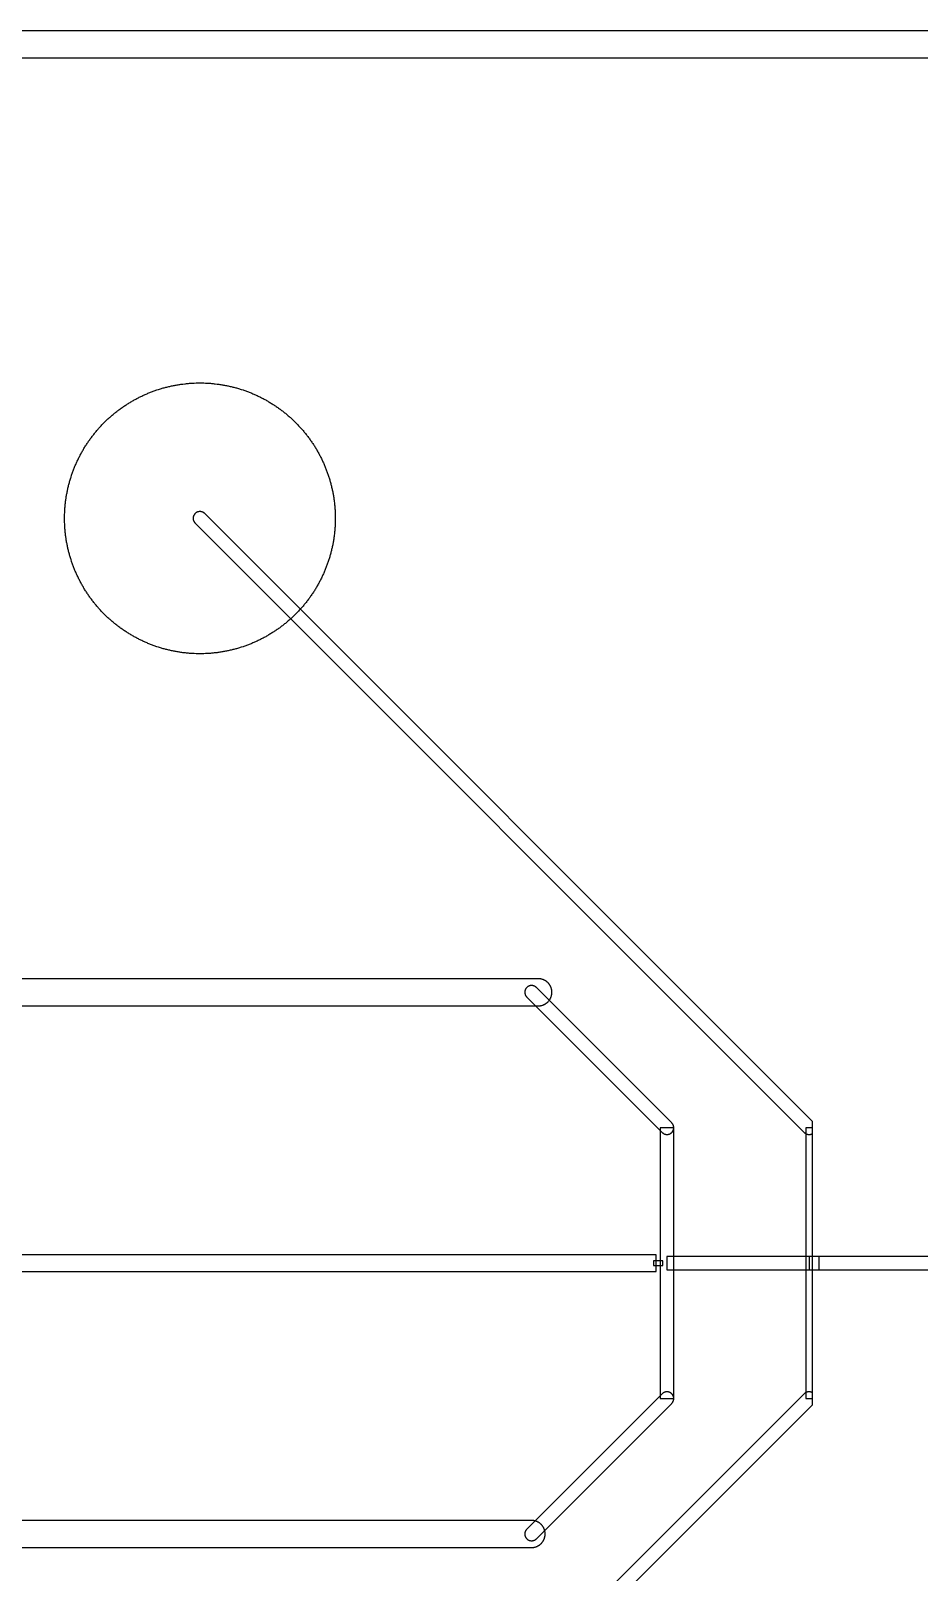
# Model space of a CAD drawing. Extents: x -44500 to 44500, y -47000 to 47000.
# Drawn here: x -1249 to 5313, y -37282 to -25900 of the extents above; entities that cross this region are included whole.
import ezdxf

# ---------------------------------------------------------------- set-up
doc = ezdxf.new("R2010")
doc.units = 0
doc.layers.add('Metal1', color=160, linetype='CONTINUOUS')
doc.layers.add('Poly', color=20, linetype='CONTINUOUS')

msp = doc.modelspace()

# ---------------------------------------------------------------- linework, layer by layer
at = {"layer": 'Metal1'}
for points in [[(13064.99, -25900), (-3041.42, -25900)], [(-2958.58, -26100), (12935.01, -26100)], [(-3041.42, -33100), (2500, -33100), (2504.45, -33099.9), (2508.85, -33099.6), (2513.25, -33099.1), (2515.4, -33098.8), (2517.65, -33098.4), (2519.8, -33098), (2521.95, -33097.55), (2524.1, -33097.05), (2526.2, -33096.5), (2530.45, -33095.25), (2532.55, -33094.55), (2534.65, -33093.8), (2536.75, -33093), (2538.8, -33092.15), (2540.85, -33091.25), (2542.85, -33090.35), (2544.8, -33089.4), (2546.8, -33088.35), (2548.75, -33087.3), (2550.6, -33086.25), (2552.5, -33085.1), (2554.4, -33083.9), (2556.2, -33082.7), (2558.05, -33081.4), (2559.85, -33080.1), (2561.6, -33078.75), (2563.3, -33077.4), (2565.05, -33075.95), (2566.65, -33074.55), (2569.9, -33071.5), (2571.5, -33069.9), (2574.55, -33066.65), (2575.95, -33065.05), (2577.4, -33063.3), (2578.75, -33061.6), (2580.1, -33059.85), (2581.4, -33058.05), (2582.7, -33056.2), (2583.9, -33054.4), (2585.1, -33052.5), (2586.25, -33050.6), (2587.3, -33048.75), (2588.35, -33046.8), (2589.4, -33044.8), (2590.35, -33042.85), (2591.25, -33040.85), (2592.15, -33038.8), (2593, -33036.75), (2593.8, -33034.65), (2594.55, -33032.55), (2595.25, -33030.45), (2596.5, -33026.2), (2597.05, -33024.1), (2597.55, -33021.95), (2598, -33019.8), (2598.4, -33017.65), (2598.8, -33015.4), (2599.1, -33013.25), (2599.6, -33008.85), (2599.9, -33004.45), (2600, -33000), (2599.9, -32995.55), (2599.6, -32991.15), (2599.1, -32986.75), (2598.8, -32984.6), (2598.4, -32982.35), (2598, -32980.2), (2597.55, -32978.05), (2597.05, -32975.9), (2596.5, -32973.8), (2595.25, -32969.55), (2594.55, -32967.45), (2593.8, -32965.35), (2593, -32963.25), (2592.15, -32961.2), (2591.25, -32959.15), (2590.35, -32957.15), (2589.4, -32955.2), (2588.35, -32953.2), (2587.3, -32951.25), (2586.25, -32949.4), (2585.1, -32947.5), (2583.9, -32945.6), (2582.7, -32943.8), (2581.4, -32941.95), (2580.1, -32940.15), (2578.75, -32938.4), (2577.4, -32936.7), (2575.95, -32934.95), (2574.55, -32933.35), (2571.5, -32930.1), (2569.9, -32928.5), (2566.65, -32925.45), (2565.05, -32924.05), (2563.3, -32922.6), (2561.6, -32921.25), (2559.85, -32919.9), (2558.05, -32918.6), (2556.2, -32917.3), (2554.4, -32916.1), (2552.5, -32914.9), (2550.6, -32913.75), (2548.75, -32912.7), (2546.8, -32911.65), (2544.8, -32910.6), (2542.85, -32909.65), (2540.85, -32908.75), (2538.8, -32907.85), (2536.75, -32907), (2534.65, -32906.2), (2532.55, -32905.45), (2530.45, -32904.75), (2526.2, -32903.5), (2524.1, -32902.95), (2521.95, -32902.45), (2519.8, -32902), (2517.65, -32901.6), (2515.4, -32901.2), (2513.25, -32900.9), (2508.85, -32900.4), (2504.45, -32900.1), (2500, -32900), (-2958.58, -32900)], [(-2958.58, -37100), (2450, -37100), (2454.45, -37099.9), (2458.85, -37099.6), (2463.25, -37099.1), (2465.4, -37098.8), (2467.65, -37098.4), (2469.8, -37098), (2471.95, -37097.55), (2474.1, -37097.05), (2476.2, -37096.5), (2480.45, -37095.25), (2482.55, -37094.55), (2484.65, -37093.8), (2486.75, -37093), (2488.8, -37092.15), (2490.85, -37091.25), (2492.85, -37090.35), (2494.8, -37089.4), (2496.8, -37088.35), (2498.75, -37087.3), (2500.6, -37086.25), (2502.5, -37085.1), (2504.4, -37083.9), (2506.2, -37082.7), (2508.05, -37081.4), (2509.85, -37080.1), (2511.6, -37078.75), (2513.3, -37077.4), (2515.05, -37075.95), (2516.65, -37074.55), (2519.9, -37071.5), (2521.5, -37069.9), (2524.55, -37066.65), (2525.95, -37065.05), (2527.4, -37063.3), (2528.75, -37061.6), (2530.1, -37059.85), (2531.4, -37058.05), (2532.7, -37056.2), (2533.9, -37054.4), (2535.1, -37052.5), (2536.25, -37050.6), (2537.3, -37048.75), (2538.35, -37046.8), (2539.4, -37044.8), (2540.35, -37042.85), (2541.25, -37040.85), (2542.15, -37038.8), (2543, -37036.75), (2543.8, -37034.65), (2544.55, -37032.55), (2545.25, -37030.45), (2546.5, -37026.2), (2547.05, -37024.1), (2547.55, -37021.95), (2548, -37019.8), (2548.4, -37017.65), (2548.8, -37015.4), (2549.1, -37013.25), (2549.6, -37008.85), (2549.9, -37004.45), (2550, -37000), (2549.9, -36995.55), (2549.6, -36991.15), (2549.1, -36986.75), (2548.8, -36984.6), (2548.4, -36982.35), (2548, -36980.2), (2547.55, -36978.05), (2547.05, -36975.9), (2546.5, -36973.8), (2545.25, -36969.55), (2544.55, -36967.45), (2543.8, -36965.35), (2543, -36963.25), (2542.15, -36961.2), (2541.25, -36959.15), (2540.35, -36957.15), (2539.4, -36955.2), (2538.35, -36953.2), (2537.3, -36951.25), (2536.25, -36949.4), (2535.1, -36947.5), (2533.9, -36945.6), (2532.7, -36943.8), (2531.4, -36941.95), (2530.1, -36940.15), (2528.75, -36938.4), (2527.4, -36936.7), (2525.95, -36934.95), (2524.55, -36933.35), (2521.5, -36930.1), (2519.9, -36928.5), (2516.65, -36925.45), (2515.05, -36924.05), (2513.3, -36922.6), (2511.6, -36921.25), (2509.85, -36919.9), (2508.05, -36918.6), (2506.2, -36917.3), (2504.4, -36916.1), (2502.5, -36914.9), (2500.6, -36913.75), (2498.75, -36912.7), (2496.8, -36911.65), (2494.8, -36910.6), (2492.85, -36909.65), (2490.85, -36908.75), (2488.8, -36907.85), (2486.75, -36907), (2484.65, -36906.2), (2482.55, -36905.45), (2480.45, -36904.75), (2476.2, -36903.5), (2474.1, -36902.95), (2471.95, -36902.45), (2469.8, -36902), (2467.65, -36901.6), (2465.4, -36901.2), (2463.25, -36900.9), (2458.85, -36900.4), (2454.45, -36900.1), (2450, -36900), (-3041.42, -36900)]]:
    msp.add_lwpolyline(points, dxfattribs=at)
for points in [[(2400, -33000), (2400.1, -33003.15), (2400.25, -33004.75), (2400.4, -33006.3), (2400.9, -33009.4), (2401.25, -33010.95), (2401.6, -33012.45), (2402, -33013.95), (2402.45, -33015.45), (2402.95, -33016.9), (2403.55, -33018.45), (2404.15, -33019.9), (2404.75, -33021.25), (2405.45, -33022.7), (2406.2, -33024.1), (2407, -33025.5), (2407.8, -33026.8), (2408.65, -33028.1), (2409.55, -33029.35), (2410.5, -33030.65), (2411.5, -33031.9), (2412.5, -33033.05), (2413.55, -33034.2), (2414.65, -33035.35), (2414.64, -33035.36), (3414.64, -34035.36), (3414.65, -34035.35), (3415.8, -34036.45), (3416.95, -34037.5), (3418.1, -34038.5), (3419.35, -34039.5), (3420.65, -34040.45), (3421.9, -34041.35), (3423.2, -34042.2), (3424.5, -34043), (3425.9, -34043.8), (3427.3, -34044.55), (3428.75, -34045.25), (3430.1, -34045.85), (3431.55, -34046.45), (3433.1, -34047.05), (3434.55, -34047.55), (3436.05, -34048), (3437.55, -34048.4), (3439.05, -34048.75), (3440.6, -34049.1), (3443.7, -34049.6), (3445.25, -34049.75), (3446.85, -34049.9), (3450, -34050), (3453.15, -34049.9), (3454.75, -34049.75), (3456.3, -34049.6), (3459.4, -34049.1), (3460.95, -34048.75), (3462.45, -34048.4), (3463.95, -34048), (3465.45, -34047.55), (3466.9, -34047.05), (3468.45, -34046.45), (3469.9, -34045.85), (3471.25, -34045.25), (3472.7, -34044.55), (3474.1, -34043.8), (3475.5, -34043), (3476.8, -34042.2), (3478.1, -34041.35), (3479.35, -34040.45), (3480.65, -34039.5), (3481.9, -34038.5), (3483.05, -34037.5), (3484.2, -34036.45), (3485.35, -34035.35), (3486.45, -34034.2), (3487.5, -34033.05), (3488.5, -34031.9), (3489.5, -34030.65), (3490.45, -34029.35), (3491.35, -34028.1), (3492.2, -34026.8), (3493, -34025.5), (3493.8, -34024.1), (3494.55, -34022.7), (3495.25, -34021.25), (3495.85, -34019.9), (3496.45, -34018.45), (3497.05, -34016.9), (3497.55, -34015.45), (3498, -34013.95), (3498.4, -34012.45), (3498.75, -34010.95), (3499.1, -34009.4), (3499.6, -34006.3), (3499.75, -34004.75), (3499.9, -34003.15), (3500, -34000), (3499.9, -33996.85), (3499.75, -33995.25), (3499.6, -33993.7), (3499.1, -33990.6), (3498.75, -33989.05), (3498.4, -33987.55), (3498, -33986.05), (3497.55, -33984.55), (3497.05, -33983.1), (3496.45, -33981.55), (3495.85, -33980.1), (3495.25, -33978.75), (3494.55, -33977.3), (3493.8, -33975.9), (3493, -33974.5), (3492.2, -33973.2), (3491.35, -33971.9), (3490.45, -33970.65), (3489.5, -33969.35), (3488.5, -33968.1), (3487.5, -33966.95), (3486.45, -33965.8), (3485.35, -33964.65), (3485.36, -33964.64), (2485.36, -32964.64), (2485.35, -32964.65), (2484.2, -32963.55), (2483.05, -32962.5), (2481.9, -32961.5), (2480.65, -32960.5), (2479.35, -32959.55), (2478.1, -32958.65), (2476.8, -32957.8), (2475.5, -32957), (2474.1, -32956.2), (2472.7, -32955.45), (2471.25, -32954.75), (2469.9, -32954.15), (2468.45, -32953.55), (2466.9, -32952.95), (2465.45, -32952.45), (2463.95, -32952), (2462.45, -32951.6), (2460.95, -32951.25), (2459.4, -32950.9), (2456.3, -32950.4), (2454.75, -32950.25), (2453.15, -32950.1), (2450, -32950), (2446.85, -32950.1), (2445.25, -32950.25), (2443.7, -32950.4), (2440.6, -32950.9), (2439.05, -32951.25), (2437.55, -32951.6), (2436.05, -32952), (2434.55, -32952.45), (2433.1, -32952.95), (2431.55, -32953.55), (2430.1, -32954.15), (2428.75, -32954.75), (2427.3, -32955.45), (2425.9, -32956.2), (2424.5, -32957), (2423.2, -32957.8), (2421.9, -32958.65), (2420.65, -32959.55), (2419.35, -32960.5), (2418.1, -32961.5), (2416.95, -32962.5), (2415.8, -32963.55), (2414.65, -32964.65), (2413.55, -32965.8), (2412.5, -32966.95), (2411.5, -32968.1), (2410.5, -32969.35), (2409.55, -32970.65), (2408.65, -32971.9), (2407.8, -32973.2), (2407, -32974.5), (2406.2, -32975.9), (2405.45, -32977.3), (2404.75, -32978.75), (2404.15, -32980.1), (2403.55, -32981.55), (2402.95, -32983.1), (2402.45, -32984.55), (2402, -32986.05), (2401.6, -32987.55), (2401.25, -32989.05), (2400.9, -32990.6), (2400.4, -32993.7), (2400.25, -32995.25), (2400.1, -32996.85)], [(3500, -36000), (3500, -34000), (3400, -34000), (3400, -36000)], [(3370, -34937.5), (-20000, -34937.5), (-20000, -35062.5), (3370, -35062.5)], [(3420, -34982.5), (3350, -34982.5), (3350, -35017.5), (3420, -35017.5)], [(4575, -34950), (3450, -34950), (3450, -35050), (4575, -35050)], [(2400, -37000), (2400.1, -37003.15), (2400.25, -37004.75), (2400.4, -37006.3), (2400.9, -37009.4), (2401.25, -37010.95), (2401.6, -37012.45), (2402, -37013.95), (2402.45, -37015.45), (2402.95, -37016.9), (2403.55, -37018.45), (2404.15, -37019.9), (2404.75, -37021.25), (2405.45, -37022.7), (2406.2, -37024.1), (2407, -37025.5), (2407.8, -37026.8), (2408.65, -37028.1), (2409.55, -37029.35), (2410.5, -37030.65), (2411.5, -37031.9), (2412.5, -37033.05), (2413.55, -37034.2), (2414.65, -37035.35), (2415.8, -37036.45), (2416.95, -37037.5), (2418.1, -37038.5), (2419.35, -37039.5), (2420.65, -37040.45), (2421.9, -37041.35), (2423.2, -37042.2), (2424.5, -37043), (2425.9, -37043.8), (2427.3, -37044.55), (2428.75, -37045.25), (2430.1, -37045.85), (2431.55, -37046.45), (2433.1, -37047.05), (2434.55, -37047.55), (2436.05, -37048), (2437.55, -37048.4), (2439.05, -37048.75), (2440.6, -37049.1), (2443.7, -37049.6), (2445.25, -37049.75), (2446.85, -37049.9), (2450, -37050), (2453.15, -37049.9), (2454.75, -37049.75), (2456.3, -37049.6), (2459.4, -37049.1), (2460.95, -37048.75), (2462.45, -37048.4), (2463.95, -37048), (2465.45, -37047.55), (2466.9, -37047.05), (2468.45, -37046.45), (2469.9, -37045.85), (2471.25, -37045.25), (2472.7, -37044.55), (2474.1, -37043.8), (2475.5, -37043), (2476.8, -37042.2), (2478.1, -37041.35), (2479.35, -37040.45), (2480.65, -37039.5), (2481.9, -37038.5), (2483.05, -37037.5), (2484.2, -37036.45), (2485.35, -37035.35), (2485.36, -37035.36), (3485.36, -36035.36), (3485.35, -36035.35), (3486.45, -36034.2), (3487.5, -36033.05), (3488.5, -36031.9), (3489.5, -36030.65), (3490.45, -36029.35), (3491.35, -36028.1), (3492.2, -36026.8), (3493, -36025.5), (3493.8, -36024.1), (3494.55, -36022.7), (3495.25, -36021.25), (3495.85, -36019.9), (3496.45, -36018.45), (3497.05, -36016.9), (3497.55, -36015.45), (3498, -36013.95), (3498.4, -36012.45), (3498.75, -36010.95), (3499.1, -36009.4), (3499.6, -36006.3), (3499.75, -36004.75), (3499.9, -36003.15), (3500, -36000), (3499.9, -35996.85), (3499.75, -35995.25), (3499.6, -35993.7), (3499.1, -35990.6), (3498.75, -35989.05), (3498.4, -35987.55), (3498, -35986.05), (3497.55, -35984.55), (3497.05, -35983.1), (3496.45, -35981.55), (3495.85, -35980.1), (3495.25, -35978.75), (3494.55, -35977.3), (3493.8, -35975.9), (3493, -35974.5), (3492.2, -35973.2), (3491.35, -35971.9), (3490.45, -35970.65), (3489.5, -35969.35), (3488.5, -35968.1), (3487.5, -35966.95), (3486.45, -35965.8), (3485.35, -35964.65), (3484.2, -35963.55), (3483.05, -35962.5), (3481.9, -35961.5), (3480.65, -35960.5), (3479.35, -35959.55), (3478.1, -35958.65), (3476.8, -35957.8), (3475.5, -35957), (3474.1, -35956.2), (3472.7, -35955.45), (3471.25, -35954.75), (3469.9, -35954.15), (3468.45, -35953.55), (3466.9, -35952.95), (3465.45, -35952.45), (3463.95, -35952), (3462.45, -35951.6), (3460.95, -35951.25), (3459.4, -35950.9), (3456.3, -35950.4), (3454.75, -35950.25), (3453.15, -35950.1), (3450, -35950), (3446.85, -35950.1), (3445.25, -35950.25), (3443.7, -35950.4), (3440.6, -35950.9), (3439.05, -35951.25), (3437.55, -35951.6), (3436.05, -35952), (3434.55, -35952.45), (3433.1, -35952.95), (3431.55, -35953.55), (3430.1, -35954.15), (3428.75, -35954.75), (3427.3, -35955.45), (3425.9, -35956.2), (3424.5, -35957), (3423.2, -35957.8), (3421.9, -35958.65), (3420.65, -35959.55), (3419.35, -35960.5), (3418.1, -35961.5), (3416.95, -35962.5), (3415.8, -35963.55), (3414.65, -35964.65), (3414.64, -35964.64), (2414.64, -36964.64), (2414.65, -36964.65), (2413.55, -36965.8), (2412.5, -36966.95), (2411.5, -36968.1), (2410.5, -36969.35), (2409.55, -36970.65), (2408.65, -36971.9), (2407.8, -36973.2), (2407, -36974.5), (2406.2, -36975.9), (2405.45, -36977.3), (2404.75, -36978.75), (2404.15, -36980.1), (2403.55, -36981.55), (2402.95, -36983.1), (2402.45, -36984.55), (2402, -36986.05), (2401.6, -36987.55), (2401.25, -36989.05), (2400.9, -36990.6), (2400.4, -36993.7), (2400.25, -36995.25), (2400.1, -36996.85)]]:
    msp.add_lwpolyline(points, close=True, dxfattribs=at)
at = {"layer": 'Poly'}
for points in [[(999.9, -29514.1), (999.6, -29528.2), (999.1, -29542.3), (998.4, -29556.35), (997.95, -29563.4), (997.5, -29570.4), (997, -29577.4), (996.4, -29584.45), (995.8, -29591.45), (995.1, -29598.5), (994.4, -29605.5), (993.65, -29612.5), (991.95, -29626.5), (991.05, -29633.45), (990.05, -29640.45), (989.05, -29647.4), (988, -29654.35), (986.9, -29661.3), (985.7, -29668.3), (984.5, -29675.2), (983.25, -29682.15), (981.95, -29689.05), (980.6, -29696), (979.2, -29702.85), (977.75, -29709.75), (976.25, -29716.6), (974.7, -29723.5), (973.1, -29730.35), (971.45, -29737.2), (969.75, -29744.05), (968, -29750.9), (966.2, -29757.7), (964.35, -29764.5), (962.5, -29771.25), (960.55, -29778.05), (958.55, -29784.85), (956.55, -29791.55), (954.45, -29798.3), (952.35, -29805), (947.95, -29818.4), (945.65, -29825.1), (943.35, -29831.75), (941, -29838.35), (938.6, -29845), (936.15, -29851.6), (933.65, -29858.15), (931.1, -29864.75), (928.5, -29871.3), (925.9, -29877.75), (923.2, -29884.3), (920.45, -29890.85), (917.7, -29897.25), (914.85, -29903.75), (912, -29910.15), (909.1, -29916.55), (906.15, -29922.95), (903.15, -29929.3), (900.1, -29935.65), (897, -29942), (893.85, -29948.35), (890.65, -29954.65), (887.45, -29960.9), (884.2, -29967.1), (880.9, -29973.3), (877.5, -29979.55), (874.15, -29985.65), (870.7, -29991.8), (867.2, -29997.95), (863.65, -30004.05), (860.1, -30010.1), (856.45, -30016.2), (852.85, -30022.15), (849.15, -30028.15), (845.35, -30034.2), (841.6, -30040.1), (837.75, -30046.05), (833.9, -30051.9), (830, -30057.75), (826.05, -30063.55), (822.05, -30069.4), (818, -30075.2), (813.95, -30080.9), (809.85, -30086.6), (805.7, -30092.3), (801.5, -30097.95), (797.25, -30103.6), (793, -30109.2), (788.7, -30114.75), (784.35, -30120.3), (779.95, -30125.8), (775.5, -30131.3), (771.05, -30136.75), (766.55, -30142.15), (762, -30147.55), (757.4, -30152.95), (752.8, -30158.2), (748.15, -30163.5), (743.45, -30168.75), (738.7, -30174), (733.95, -30179.2), (729.2, -30184.3), (724.3, -30189.45), (719.45, -30194.5), (714.55, -30199.55), (709.6, -30204.6), (704.6, -30209.6), (699.55, -30214.55), (694.5, -30219.45), (689.45, -30224.3), (684.3, -30229.2), (679.2, -30233.95), (674, -30238.7), (668.75, -30243.45), (663.5, -30248.15), (658.2, -30252.8), (652.95, -30257.4), (647.55, -30262), (642.15, -30266.55), (636.75, -30271.05), (631.3, -30275.5), (625.8, -30279.95), (620.3, -30284.35), (614.75, -30288.7), (609.2, -30293), (603.6, -30297.25), (597.95, -30301.5), (592.3, -30305.7), (586.6, -30309.85), (580.9, -30313.95), (575.2, -30318), (569.4, -30322.05), (563.55, -30326.05), (557.75, -30330), (551.9, -30333.9), (546.05, -30337.75), (540.1, -30341.6), (534.2, -30345.35), (528.15, -30349.15), (522.15, -30352.85), (516.2, -30356.45), (510.1, -30360.1), (504.05, -30363.65), (497.95, -30367.2), (491.8, -30370.7), (485.65, -30374.15), (479.55, -30377.5), (473.3, -30380.9), (467.1, -30384.2), (460.9, -30387.45), (454.65, -30390.65), (448.35, -30393.85), (442, -30397), (435.65, -30400.1), (429.3, -30403.15), (422.95, -30406.15), (416.55, -30409.1), (410.15, -30412), (403.75, -30414.85), (397.25, -30417.7), (390.85, -30420.45), (384.3, -30423.2), (377.75, -30425.9), (371.3, -30428.5), (364.75, -30431.1), (358.15, -30433.65), (351.6, -30436.15), (345, -30438.6), (338.35, -30441), (331.75, -30443.35), (325.1, -30445.65), (318.4, -30447.95), (305, -30452.35), (298.3, -30454.45), (291.55, -30456.55), (284.85, -30458.55), (278.05, -30460.55), (271.25, -30462.5), (264.5, -30464.35), (257.7, -30466.2), (250.9, -30468), (244.05, -30469.75), (237.2, -30471.45), (230.35, -30473.1), (223.5, -30474.7), (216.6, -30476.25), (209.75, -30477.75), (202.85, -30479.2), (196, -30480.6), (189.05, -30481.95), (182.15, -30483.25), (175.2, -30484.5), (168.3, -30485.7), (161.3, -30486.9), (154.35, -30488), (147.4, -30489.05), (140.45, -30490.05), (133.45, -30491.05), (126.5, -30491.95), (112.5, -30493.65), (105.5, -30494.4), (98.5, -30495.1), (91.45, -30495.8), (84.45, -30496.4), (77.4, -30497), (70.4, -30497.5), (63.4, -30497.95), (56.35, -30498.4), (42.3, -30499.1), (28.2, -30499.6), (14.1, -30499.9), (0, -30500), (-14.1, -30499.9), (-28.2, -30499.6), (-42.3, -30499.1), (-56.35, -30498.4), (-63.4, -30497.95), (-70.4, -30497.5), (-77.4, -30497), (-84.45, -30496.4), (-91.45, -30495.8), (-98.5, -30495.1), (-105.5, -30494.4), (-112.5, -30493.65), (-126.5, -30491.95), (-133.45, -30491.05), (-140.45, -30490.05), (-147.4, -30489.05), (-154.35, -30488), (-161.3, -30486.9), (-168.3, -30485.7), (-175.2, -30484.5), (-182.15, -30483.25), (-189.05, -30481.95), (-196, -30480.6), (-202.85, -30479.2), (-209.75, -30477.75), (-216.6, -30476.25), (-223.5, -30474.7), (-230.35, -30473.1), (-237.2, -30471.45), (-244.05, -30469.75), (-250.9, -30468), (-257.7, -30466.2), (-264.5, -30464.35), (-271.25, -30462.5), (-278.05, -30460.55), (-284.85, -30458.55), (-291.55, -30456.55), (-298.3, -30454.45), (-305, -30452.35), (-318.4, -30447.95), (-325.1, -30445.65), (-331.75, -30443.35), (-338.35, -30441), (-345, -30438.6), (-351.6, -30436.15), (-358.15, -30433.65), (-364.75, -30431.1), (-371.3, -30428.5), (-377.75, -30425.9), (-384.3, -30423.2), (-390.85, -30420.45), (-397.25, -30417.7), (-403.75, -30414.85), (-410.15, -30412), (-416.55, -30409.1), (-422.95, -30406.15), (-429.3, -30403.15), (-435.65, -30400.1), (-442, -30397), (-448.35, -30393.85), (-454.65, -30390.65), (-460.9, -30387.45), (-467.1, -30384.2), (-473.3, -30380.9), (-479.55, -30377.5), (-485.65, -30374.15), (-491.8, -30370.7), (-497.95, -30367.2), (-504.05, -30363.65), (-510.1, -30360.1), (-516.2, -30356.45), (-522.15, -30352.85), (-528.15, -30349.15), (-534.2, -30345.35), (-540.1, -30341.6), (-546.05, -30337.75), (-551.9, -30333.9), (-557.75, -30330), (-563.55, -30326.05), (-569.4, -30322.05), (-575.2, -30318), (-580.9, -30313.95), (-586.6, -30309.85), (-592.3, -30305.7), (-597.95, -30301.5), (-603.6, -30297.25), (-609.2, -30293), (-614.75, -30288.7), (-620.3, -30284.35), (-625.8, -30279.95), (-631.3, -30275.5), (-636.75, -30271.05), (-642.15, -30266.55), (-647.55, -30262), (-652.95, -30257.4), (-658.2, -30252.8), (-663.5, -30248.15), (-668.75, -30243.45), (-674, -30238.7), (-679.2, -30233.95), (-684.3, -30229.2), (-689.45, -30224.3), (-694.5, -30219.45), (-699.55, -30214.55), (-704.6, -30209.6), (-709.6, -30204.6), (-714.55, -30199.55), (-719.45, -30194.5), (-724.3, -30189.45), (-729.2, -30184.3), (-733.95, -30179.2), (-738.7, -30174), (-743.45, -30168.75), (-748.15, -30163.5), (-752.8, -30158.2), (-757.4, -30152.95), (-762, -30147.55), (-766.55, -30142.15), (-771.05, -30136.75), (-775.5, -30131.3), (-779.95, -30125.8), (-784.35, -30120.3), (-788.7, -30114.75), (-793, -30109.2), (-797.25, -30103.6), (-801.5, -30097.95), (-805.7, -30092.3), (-809.85, -30086.6), (-813.95, -30080.9), (-818, -30075.2), (-822.05, -30069.4), (-826.05, -30063.55), (-830, -30057.75), (-833.9, -30051.9), (-837.75, -30046.05), (-841.6, -30040.1), (-845.35, -30034.2), (-849.15, -30028.15), (-852.85, -30022.15), (-856.45, -30016.2), (-860.1, -30010.1), (-863.65, -30004.05), (-867.2, -29997.95), (-870.7, -29991.8), (-874.15, -29985.65), (-877.5, -29979.55), (-880.9, -29973.3), (-884.2, -29967.1), (-887.45, -29960.9), (-890.65, -29954.65), (-893.85, -29948.35), (-897, -29942), (-900.1, -29935.65), (-903.15, -29929.3), (-906.15, -29922.95), (-909.1, -29916.55), (-912, -29910.15), (-914.85, -29903.75), (-917.7, -29897.25), (-920.45, -29890.85), (-923.2, -29884.3), (-925.9, -29877.75), (-928.5, -29871.3), (-931.1, -29864.75), (-933.65, -29858.15), (-936.15, -29851.6), (-938.6, -29845), (-941, -29838.35), (-943.35, -29831.75), (-945.65, -29825.1), (-947.95, -29818.4), (-952.35, -29805), (-954.45, -29798.3), (-956.55, -29791.55), (-958.55, -29784.85), (-960.55, -29778.05), (-962.5, -29771.25), (-964.35, -29764.5), (-966.2, -29757.7), (-968, -29750.9), (-969.75, -29744.05), (-971.45, -29737.2), (-973.1, -29730.35), (-974.7, -29723.5), (-976.25, -29716.6), (-977.75, -29709.75), (-979.2, -29702.85), (-980.6, -29696), (-981.95, -29689.05), (-983.25, -29682.15), (-984.5, -29675.2), (-985.7, -29668.3), (-986.9, -29661.3), (-988, -29654.35), (-989.05, -29647.4), (-990.05, -29640.45), (-991.05, -29633.45), (-991.95, -29626.5), (-993.65, -29612.5), (-994.4, -29605.5), (-995.1, -29598.5), (-995.8, -29591.45), (-996.4, -29584.45), (-997, -29577.4), (-997.5, -29570.4), (-997.95, -29563.4), (-998.4, -29556.35), (-999.1, -29542.3), (-999.6, -29528.2), (-999.9, -29514.1), (-1000, -29500), (-999.9, -29485.9), (-999.6, -29471.8), (-999.1, -29457.7), (-998.4, -29443.65), (-997.95, -29436.6), (-997.5, -29429.6), (-997, -29422.6), (-996.4, -29415.55), (-995.8, -29408.55), (-995.1, -29401.5), (-994.4, -29394.5), (-993.65, -29387.5), (-991.95, -29373.5), (-991.05, -29366.55), (-990.05, -29359.55), (-989.05, -29352.6), (-988, -29345.65), (-986.9, -29338.7), (-985.7, -29331.7), (-984.5, -29324.8), (-983.25, -29317.85), (-981.95, -29310.95), (-980.6, -29304), (-979.2, -29297.15), (-977.75, -29290.25), (-976.25, -29283.4), (-974.7, -29276.5), (-973.1, -29269.65), (-971.45, -29262.8), (-969.75, -29255.95), (-968, -29249.1), (-966.2, -29242.3), (-964.35, -29235.5), (-962.5, -29228.75), (-960.55, -29221.95), (-958.55, -29215.15), (-956.55, -29208.45), (-954.45, -29201.7), (-952.35, -29195), (-947.95, -29181.6), (-945.65, -29174.9), (-943.35, -29168.25), (-941, -29161.65), (-938.6, -29155), (-936.15, -29148.4), (-933.65, -29141.85), (-931.1, -29135.25), (-928.5, -29128.7), (-925.9, -29122.25), (-923.2, -29115.7), (-920.45, -29109.15), (-917.7, -29102.75), (-914.85, -29096.25), (-912, -29089.85), (-909.1, -29083.45), (-906.15, -29077.05), (-903.15, -29070.7), (-900.1, -29064.35), (-897, -29058), (-893.85, -29051.65), (-890.65, -29045.35), (-887.45, -29039.1), (-884.2, -29032.9), (-880.9, -29026.7), (-877.5, -29020.45), (-874.15, -29014.35), (-870.7, -29008.2), (-867.2, -29002.05), (-863.65, -28995.95), (-860.1, -28989.9), (-856.45, -28983.8), (-852.85, -28977.85), (-849.15, -28971.85), (-845.35, -28965.8), (-841.6, -28959.9), (-837.75, -28953.95), (-833.9, -28948.1), (-830, -28942.25), (-826.05, -28936.45), (-822.05, -28930.6), (-818, -28924.8), (-813.95, -28919.1), (-809.85, -28913.4), (-805.7, -28907.7), (-801.5, -28902.05), (-797.25, -28896.4), (-793, -28890.8), (-788.7, -28885.25), (-784.35, -28879.7), (-779.95, -28874.2), (-775.5, -28868.7), (-771.05, -28863.25), (-766.55, -28857.85), (-762, -28852.45), (-757.4, -28847.05), (-752.8, -28841.8), (-748.15, -28836.5), (-743.45, -28831.25), (-738.7, -28826), (-733.95, -28820.8), (-729.2, -28815.7), (-724.3, -28810.55), (-719.45, -28805.5), (-714.55, -28800.45), (-709.6, -28795.4), (-704.6, -28790.4), (-699.55, -28785.45), (-694.5, -28780.55), (-689.45, -28775.7), (-684.3, -28770.8), (-679.2, -28766.05), (-674, -28761.3), (-668.75, -28756.55), (-663.5, -28751.85), (-658.2, -28747.2), (-652.95, -28742.6), (-647.55, -28738), (-642.15, -28733.45), (-636.75, -28728.95), (-631.3, -28724.5), (-625.8, -28720.05), (-620.3, -28715.65), (-614.75, -28711.3), (-609.2, -28707), (-603.6, -28702.75), (-597.95, -28698.5), (-592.3, -28694.3), (-586.6, -28690.15), (-580.9, -28686.05), (-575.2, -28682), (-569.4, -28677.95), (-563.55, -28673.95), (-557.75, -28670), (-551.9, -28666.1), (-546.05, -28662.25), (-540.1, -28658.4), (-534.2, -28654.65), (-528.15, -28650.85), (-522.15, -28647.15), (-516.2, -28643.55), (-510.1, -28639.9), (-504.05, -28636.35), (-497.95, -28632.8), (-491.8, -28629.3), (-485.65, -28625.85), (-479.55, -28622.5), (-473.3, -28619.1), (-467.1, -28615.8), (-460.9, -28612.55), (-454.65, -28609.35), (-448.35, -28606.15), (-442, -28603), (-435.65, -28599.9), (-429.3, -28596.85), (-422.95, -28593.85), (-416.55, -28590.9), (-410.15, -28588), (-403.75, -28585.15), (-397.25, -28582.3), (-390.85, -28579.55), (-384.3, -28576.8), (-377.75, -28574.1), (-371.3, -28571.5), (-364.75, -28568.9), (-358.15, -28566.35), (-351.6, -28563.85), (-345, -28561.4), (-338.35, -28559), (-331.75, -28556.65), (-325.1, -28554.35), (-318.4, -28552.05), (-305, -28547.65), (-298.3, -28545.55), (-291.55, -28543.45), (-284.85, -28541.45), (-278.05, -28539.45), (-271.25, -28537.5), (-264.5, -28535.65), (-257.7, -28533.8), (-250.9, -28532), (-244.05, -28530.25), (-237.2, -28528.55), (-230.35, -28526.9), (-223.5, -28525.3), (-216.6, -28523.75), (-209.75, -28522.25), (-202.85, -28520.8), (-196, -28519.4), (-189.05, -28518.05), (-182.15, -28516.75), (-175.2, -28515.5), (-168.3, -28514.3), (-161.3, -28513.1), (-154.35, -28512), (-147.4, -28510.95), (-140.45, -28509.95), (-133.45, -28508.95), (-126.5, -28508.05), (-112.5, -28506.35), (-105.5, -28505.6), (-98.5, -28504.9), (-91.45, -28504.2), (-84.45, -28503.6), (-77.4, -28503), (-70.4, -28502.5), (-63.4, -28502.05), (-56.35, -28501.6), (-42.3, -28500.9), (-28.2, -28500.4), (-14.1, -28500.1), (0, -28500), (14.1, -28500.1), (28.2, -28500.4), (42.3, -28500.9), (56.35, -28501.6), (63.4, -28502.05), (70.4, -28502.5), (77.4, -28503), (84.45, -28503.6), (91.45, -28504.2), (98.5, -28504.9), (105.5, -28505.6), (112.5, -28506.35), (126.5, -28508.05), (133.45, -28508.95), (140.45, -28509.95), (147.4, -28510.95), (154.35, -28512), (161.3, -28513.1), (168.3, -28514.3), (175.2, -28515.5), (182.15, -28516.75), (189.05, -28518.05), (196, -28519.4), (202.85, -28520.8), (209.75, -28522.25), (216.6, -28523.75), (223.5, -28525.3), (230.35, -28526.9), (237.2, -28528.55), (244.05, -28530.25), (250.9, -28532), (257.7, -28533.8), (264.5, -28535.65), (271.25, -28537.5), (278.05, -28539.45), (284.85, -28541.45), (291.55, -28543.45), (298.3, -28545.55), (305, -28547.65), (318.4, -28552.05), (325.1, -28554.35), (331.75, -28556.65), (338.35, -28559), (345, -28561.4), (351.6, -28563.85), (358.15, -28566.35), (364.75, -28568.9), (371.3, -28571.5), (377.75, -28574.1), (384.3, -28576.8), (390.85, -28579.55), (397.25, -28582.3), (403.75, -28585.15), (410.15, -28588), (416.55, -28590.9), (422.95, -28593.85), (429.3, -28596.85), (435.65, -28599.9), (442, -28603), (448.35, -28606.15), (454.65, -28609.35), (460.9, -28612.55), (467.1, -28615.8), (473.3, -28619.1), (479.55, -28622.5), (485.65, -28625.85), (491.8, -28629.3), (497.95, -28632.8), (504.05, -28636.35), (510.1, -28639.9), (516.2, -28643.55), (522.15, -28647.15), (528.15, -28650.85), (534.2, -28654.65), (540.1, -28658.4), (546.05, -28662.25), (551.9, -28666.1), (557.75, -28670), (563.55, -28673.95), (569.4, -28677.95), (575.2, -28682), (580.9, -28686.05), (586.6, -28690.15), (592.3, -28694.3), (597.95, -28698.5), (603.6, -28702.75), (609.2, -28707), (614.75, -28711.3), (620.3, -28715.65), (625.8, -28720.05), (631.3, -28724.5), (636.75, -28728.95), (642.15, -28733.45), (647.55, -28738), (652.95, -28742.6), (658.2, -28747.2), (663.5, -28751.85), (668.75, -28756.55), (674, -28761.3), (679.2, -28766.05), (684.3, -28770.8), (689.45, -28775.7), (694.5, -28780.55), (699.55, -28785.45), (704.6, -28790.4), (709.6, -28795.4), (714.55, -28800.45), (719.45, -28805.5), (724.3, -28810.55), (729.2, -28815.7), (733.95, -28820.8), (738.7, -28826), (743.45, -28831.25), (748.15, -28836.5), (752.8, -28841.8), (757.4, -28847.05), (762, -28852.45), (766.55, -28857.85), (771.05, -28863.25), (775.5, -28868.7), (779.95, -28874.2), (784.35, -28879.7), (788.7, -28885.25), (793, -28890.8), (797.25, -28896.4), (801.5, -28902.05), (805.7, -28907.7), (809.85, -28913.4), (813.95, -28919.1), (818, -28924.8), (822.05, -28930.6), (826.05, -28936.45), (830, -28942.25), (833.9, -28948.1), (837.75, -28953.95), (841.6, -28959.9), (845.35, -28965.8), (849.15, -28971.85), (852.85, -28977.85), (856.45, -28983.8), (860.1, -28989.9), (863.65, -28995.95), (867.2, -29002.05), (870.7, -29008.2), (874.15, -29014.35), (877.5, -29020.45), (880.9, -29026.7), (884.2, -29032.9), (887.45, -29039.1), (890.65, -29045.35), (893.85, -29051.65), (897, -29058), (900.1, -29064.35), (903.15, -29070.7), (906.15, -29077.05), (909.1, -29083.45), (912, -29089.85), (914.85, -29096.25), (917.7, -29102.75), (920.45, -29109.15), (923.2, -29115.7), (925.9, -29122.25), (928.5, -29128.7), (931.1, -29135.25), (933.65, -29141.85), (936.15, -29148.4), (938.6, -29155), (941, -29161.65), (943.35, -29168.25), (945.65, -29174.9), (947.95, -29181.6), (952.35, -29195), (954.45, -29201.7), (956.55, -29208.45), (958.55, -29215.15), (960.55, -29221.95), (962.5, -29228.75), (964.35, -29235.5), (966.2, -29242.3), (968, -29249.1), (969.75, -29255.95), (971.45, -29262.8), (973.1, -29269.65), (974.7, -29276.5), (976.25, -29283.4), (977.75, -29290.25), (979.2, -29297.15), (980.6, -29304), (981.95, -29310.95), (983.25, -29317.85), (984.5, -29324.8), (985.7, -29331.7), (986.9, -29338.7), (988, -29345.65), (989.05, -29352.6), (990.05, -29359.55), (991.05, -29366.55), (991.95, -29373.5), (993.65, -29387.5), (994.4, -29394.5), (995.1, -29401.5), (995.8, -29408.55), (996.4, -29415.55), (997, -29422.6), (997.5, -29429.6), (997.95, -29436.6), (998.4, -29443.65), (999.1, -29457.7), (999.6, -29471.8), (999.9, -29485.9), (1000, -29500)], [(4525, -33954.29), (35.35, -29464.65), (35.35, -29464.65), (34.2, -29463.55), (33.05, -29462.5), (31.9, -29461.5), (30.65, -29460.5), (29.35, -29459.55), (28.1, -29458.65), (26.8, -29457.8), (25.5, -29457), (24.1, -29456.2), (22.7, -29455.45), (21.25, -29454.75), (19.9, -29454.15), (18.45, -29453.55), (16.9, -29452.95), (15.45, -29452.45), (13.95, -29452), (12.45, -29451.6), (10.95, -29451.25), (9.4, -29450.9), (6.3, -29450.4), (4.75, -29450.25), (3.15, -29450.1), (0, -29450), (-3.15, -29450.1), (-4.75, -29450.25), (-6.3, -29450.4), (-9.4, -29450.9), (-10.95, -29451.25), (-12.45, -29451.6), (-13.95, -29452), (-15.45, -29452.45), (-16.9, -29452.95), (-18.45, -29453.55), (-19.9, -29454.15), (-21.25, -29454.75), (-22.7, -29455.45), (-24.1, -29456.2), (-25.5, -29457), (-26.8, -29457.8), (-28.1, -29458.65), (-29.35, -29459.55), (-30.65, -29460.5), (-31.9, -29461.5), (-33.05, -29462.5), (-34.2, -29463.55), (-35.35, -29464.65), (-36.45, -29465.8), (-37.5, -29466.95), (-38.5, -29468.1), (-39.5, -29469.35), (-40.45, -29470.65), (-41.35, -29471.9), (-42.2, -29473.2), (-43, -29474.5), (-43.8, -29475.9), (-44.55, -29477.3), (-45.25, -29478.75), (-45.85, -29480.1), (-46.45, -29481.55), (-47.05, -29483.1), (-47.55, -29484.55), (-48, -29486.05), (-48.4, -29487.55), (-48.75, -29489.05), (-49.1, -29490.6), (-49.6, -29493.7), (-49.75, -29495.25), (-49.9, -29496.85), (-50, -29500), (-49.9, -29503.15), (-49.75, -29504.75), (-49.6, -29506.3), (-49.1, -29509.4), (-48.75, -29510.95), (-48.4, -29512.45), (-48, -29513.95), (-47.55, -29515.45), (-47.05, -29516.9), (-46.45, -29518.45), (-45.85, -29519.9), (-45.25, -29521.25), (-44.55, -29522.7), (-43.8, -29524.1), (-43, -29525.5), (-42.2, -29526.8), (-41.35, -29528.1), (-40.45, -29529.35), (-39.5, -29530.65), (-38.5, -29531.9), (-37.5, -29533.05), (-36.45, -29534.2), (-35.35, -29535.35), (-35.35, -29535.35), (4464.65, -34035.36), (4464.65, -34035.35), (4465.8, -34036.45), (4466.95, -34037.5), (4468.1, -34038.5), (4469.35, -34039.5), (4470.65, -34040.45), (4471.9, -34041.35), (4473.2, -34042.2), (4474.5, -34043), (4475.9, -34043.8), (4477.3, -34044.55), (4478.75, -34045.25), (4480.1, -34045.85), (4481.55, -34046.45), (4483.1, -34047.05), (4484.55, -34047.55), (4486.05, -34048), (4487.55, -34048.4), (4489.05, -34048.75), (4490.6, -34049.1), (4493.7, -34049.6), (4495.25, -34049.75), (4496.85, -34049.9), (4500, -34050), (4503.15, -34049.9), (4504.75, -34049.75), (4506.3, -34049.6), (4509.4, -34049.1), (4510.95, -34048.75), (4512.45, -34048.4), (4513.95, -34048), (4515.45, -34047.55), (4516.9, -34047.05), (4518.45, -34046.45), (4519.9, -34045.85), (4521.25, -34045.25), (4522.7, -34044.55), (4524.1, -34043.8), (4525, -34043.29)], [(4525, -36000), (4525, -34000), (4475, -34000), (4475, -36000)], [(5500, -34950), (4500, -34950), (4500, -35050), (5500, -35050)]]:
    msp.add_lwpolyline(points, close=True, dxfattribs=at)
msp.add_lwpolyline([(35.35, -40535.36), (4525, -36045.71), (4525, -35956.71), (4524.1, -35956.2), (4522.7, -35955.45), (4521.25, -35954.75), (4519.9, -35954.15), (4518.45, -35953.55), (4516.9, -35952.95), (4515.45, -35952.45), (4513.95, -35952), (4512.45, -35951.6), (4510.95, -35951.25), (4509.4, -35950.9), (4506.3, -35950.4), (4504.75, -35950.25), (4503.15, -35950.1), (4500, -35950), (4496.85, -35950.1), (4495.25, -35950.25), (4493.7, -35950.4), (4490.6, -35950.9), (4489.05, -35951.25), (4487.55, -35951.6), (4486.05, -35952), (4484.55, -35952.45), (4483.1, -35952.95), (4481.55, -35953.55), (4480.1, -35954.15), (4478.75, -35954.75), (4477.3, -35955.45), (4475.9, -35956.2), (4474.5, -35957), (4473.2, -35957.8), (4471.9, -35958.65), (4470.65, -35959.55), (4469.35, -35960.5), (4468.1, -35961.5), (4466.95, -35962.5), (4465.8, -35963.55), (4464.65, -35964.65), (4464.65, -35964.64), (-35.35, -40464.64)], dxfattribs=at)

doc.saveas('drawing.dxf')
